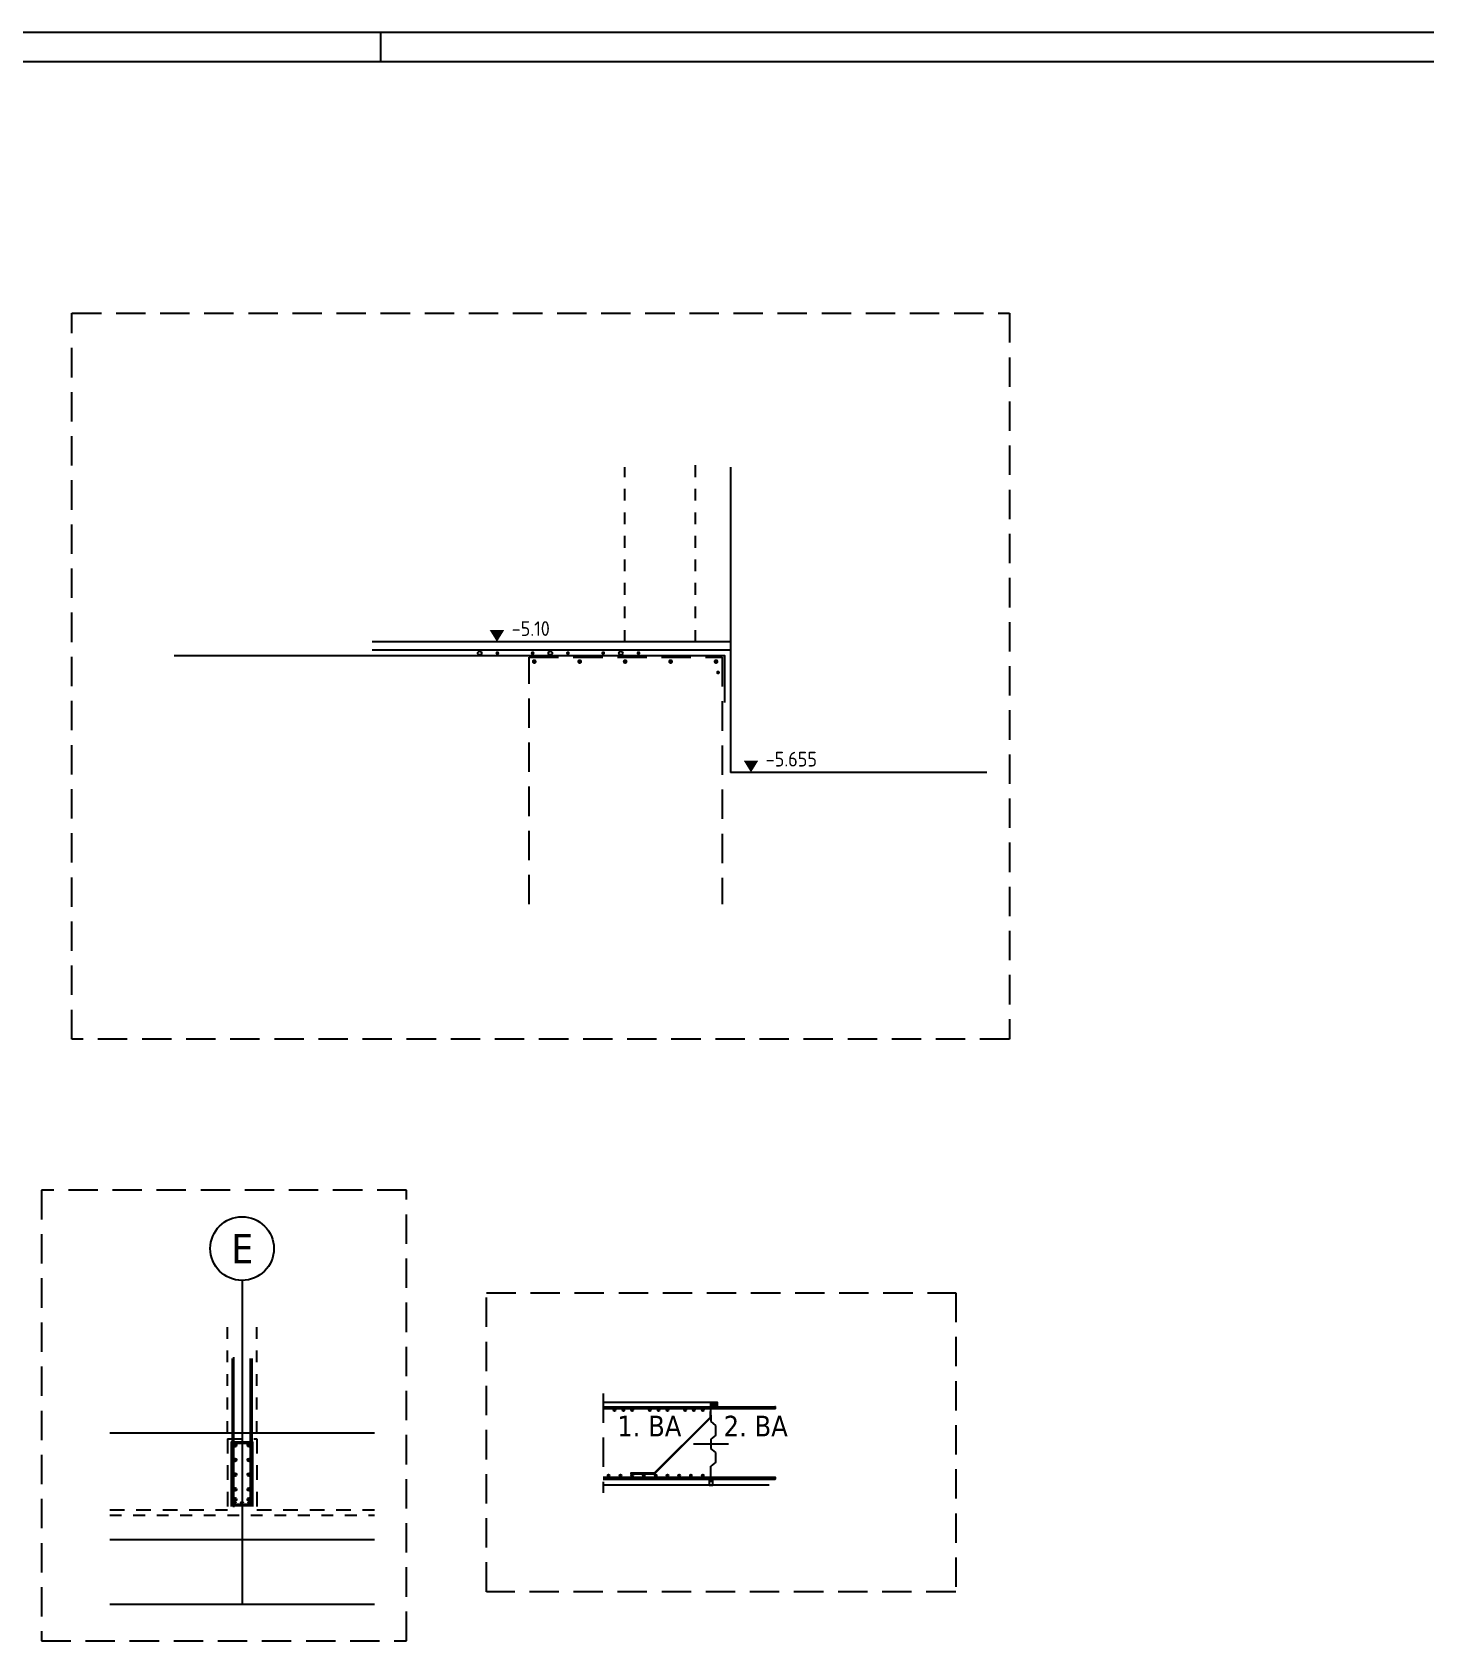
# Model space of a CAD drawing. Extents: x -59 to 99, y -34 to 56.
# Drawn here: x 18.49 to 30.33, y -13.42 to 0.25 of the extents above; entities that cross this region are included whole.
import ezdxf

# ---------------------------------------------------------------- set-up
doc = ezdxf.new("R2010")
doc.units = 0
doc.header["$LTSCALE"] = 0.5
for name, pattern in [('AUSGEZOGEN', [1000.01, 1000, 0.01]), ('DASHED', [0.75, 0.5, -0.25]), ('DOT', [0.175, 0.05, -0.125]), ('GESTRICHELT', [0.75, 0.5, -0.25]), ('HIDDEN', [0.375, 0.25, -0.125]), ('PUNKT', [0.175, 0.05, -0.125]), ('STRICHLINIE', [0.75, 0.5, -0.25]), ('VERDECKT', [0.375, 0.25, -0.125])]:
    doc.linetypes.add(name, pattern=pattern)
for name, color, linetype in [('ACHSEN', 7, 'Continuous'), ('AFB', 7, 'Continuous'), ('AFU', 7, 'Continuous'), ('BETON', 7, 'Continuous'), ('DETAIL', 7, 'Continuous'), ('DRUEBER', 7, 'Continuous'), ('HILFE', 7, 'Continuous'), ('koten', 7, 'Continuous'), ('OBJEKT', 7, 'Continuous'), ('RAHMEN', 7, 'Continuous'), ('RND', 7, 'Continuous'), ('SCHRAFF', 7, 'Continuous'), ('SFP_Achsen', 7, 'Continuous'), ('SFP_Hilfe', 7, 'Continuous'), ('STAHL', 7, 'Continuous'), ('TEXT', 7, 'Continuous'), ('VERDECKT', 7, 'Continuous')]:
    doc.layers.add(name, color=color, linetype=linetype)
doc.layers.add('NOPLOT', color=7, linetype='Continuous', plot=False)
doc.styles.add('helv', font='tahoma.ttf')
doc.styles.add('txt', font='isocp.shx')
doc.linetypes.add('AFU_50L', pattern='A,0.75,["/",Standard,S=0.2,R=0,X=-0.01,Y=-0.1],0.07,["/",Standard,S=0.2,R=0,X=-0.01,Y=-0.1],0.75', length=1.57)
doc.linetypes.add('AFU_50M', pattern='A,0.45,["/",Standard,S=0.2,R=0,X=-0.01,Y=-0.1],0.07,["/",Standard,S=0.2,R=0,X=-0.01,Y=-0.1],0.45', length=0.97)
pattern_1 = [(45, (-16.537976, -5.60562), (-0.02245064, 0.02245064), [])]

# ---------------------------------------------------------------- blocks, each defined once
blk = doc.blocks.new('A0-19-5')
at = {"layer": 'RAHMEN', "color": 5}
blk.add_line((2, 0.5), (137.4, 0.5), dxfattribs=at)
at = {"layer": 'RAHMEN', "color": 7}
blk.add_line((42.9, 0.5), (42.9, 0), dxfattribs=at)
at = {"layer": 'RAHMEN', "color": 7, "linetype": 'Continuous'}
blk.add_line((0, 0), (137.9, 0), dxfattribs=at)
blk = doc.blocks.new('okrd_o')
at = {"layer": 'koten', "color": 7, "linetype": 'Continuous'}
blk.add_solid([(-0.125, 0.202), (0.125, 0.202), (0, 0)], dxfattribs=at)
at = {"layer": 'koten', "style": 'txt'}
blk.add_attdef('OKRD', (0.25, 0.1), '', height=0.25, dxfattribs=at)

msp = doc.modelspace()

# ---------------------------------------------------------------- hatches: boundary and pattern name
at = {"layer": 'SCHRAFF', "linetype": 'AUSGEZOGEN'}
h = msp.add_hatch(dxfattribs=at)
h.set_pattern_fill('ANSI31', color=171, scale=0.01, style=0, double=1)
h.set_pattern_definition(pattern_1)
h.paths.add_polyline_path([(24.80657, -11.43432), (23.34332, -11.43432), (23.34332, -11.45032), (24.80657, -11.45032, 0.76512837), (24.80657, -11.44232, -0.76512837)])
h = msp.add_hatch(dxfattribs=at)
h.set_pattern_fill('ANSI31', color=171, scale=0.01, style=0, double=1)
h.set_pattern_definition(pattern_1)
h.paths.add_polyline_path([(24.80657, -12.03332), (23.34332, -12.03332), (23.34332, -12.04932), (24.80657, -12.04932, 0.76512837), (24.80657, -12.04132, -0.76512837)])

# ---------------------------------------------------------------- linework, layer by layer
at = {"layer": 'ACHSEN', "color": 140, "linetype": 'AUSGEZOGEN'}
msp.add_line((20.27298, -10.35992), (20.27298, -13.11127), dxfattribs=at)
at = {"layer": 'AFB', "color": 5, "linetype": 'AUSGEZOGEN'}
msp.add_line((24.11024, -11.74932), (24.41024, -11.74932), dxfattribs=at)
at = {"layer": 'AFU', "color": 8, "linetype": 'AFU_50L'}
for p, q in [((24.42744, -3.44824), (24.42744, -6.04188)), ((24.42744, -4.93188), (21.3797, -4.93188)), ((26.60446, -6.04188), (24.42744, -6.04188))]:
    msp.add_line(p, q, dxfattribs=at)
at = {"layer": 'AFU', "color": 8, "linetype": 'AFU_50M'}
for p, q in [((19.14798, -11.65627), (21.39798, -11.65627)), ((19.14798, -12.56127), (21.39798, -12.56127))]:
    msp.add_line(p, q, dxfattribs=at)
at = {"layer": 'BETON', "color": 6, "linetype": 'AUSGEZOGEN'}
for p, q in [((24.26024, -11.39932), (23.34332, -11.39932)), ((24.75379, -12.09932), (23.34332, -12.09932)), ((19.14798, -13.11127), (21.39798, -13.11127))]:
    msp.add_line(p, q, dxfattribs=at)
at = {"layer": 'DETAIL', "color": 102, "linetype": 'STRICHLINIE'}
for points in [[(18.82651, -8.30911), (18.82651, -2.13895), (26.79741, -2.13895), (26.79741, -8.30911)], [(18.56691, -9.59239), (18.56691, -13.42373), (21.67118, -13.42373), (21.67118, -9.59239)], [(22.35029, -13.00611), (22.35029, -10.4652), (26.34089, -10.4652), (26.34089, -13.00611)]]:
    msp.add_lwpolyline(points, close=True, dxfattribs=at)
at = {"layer": 'DRUEBER', "color": 7, "linetype": 'PUNKT'}
for p, q in [((24.12744, -4.93188), (24.12744, -3.4097)), ((23.52744, -4.93188), (23.52744, -3.44824)), ((19.14798, -11.65627), (20.14798, -11.65627)), ((20.39798, -11.65627), (21.39798, -11.65627))]:
    msp.add_line(p, q, dxfattribs=at)
at = {"layer": 'DRUEBER', "color": 7, "linetype": 'DOT'}
for p, q in [((20.14798, -11.65627), (20.14798, -10.70627)), ((20.39798, -11.65627), (20.39798, -10.70627))]:
    msp.add_line(p, q, dxfattribs=at)
at = {"layer": 'DRUEBER', "color": 102, "linetype": 'DOT'}
msp.add_line((19.14798, -12.35627), (21.39798, -12.35627), dxfattribs=at)
at = {"layer": 'HILFE', "color": 102, "linetype": 'AUSGEZOGEN'}
for p, q in [((20.19998, -11.01227), (20.19998, -12.28857)), ((24.26024, -11.39932), (24.31524, -11.43432)), ((24.31524, -11.39932), (24.26024, -11.43432)), ((24.26024, -11.43432), (24.26024, -11.39932)), ((24.26026, -11.56005), (24.26025, -11.45032)), ((24.30025, -11.59468), (24.26026, -11.56005)), ((24.30025, -11.67468), (24.30025, -11.59468)), ((24.30025, -11.67468), (24.26024, -11.70932)), ((24.26024, -11.70932), (24.26024, -11.78932)), ((24.30024, -11.82396), (24.26024, -11.78932)), ((24.30024, -11.90396), (24.30024, -11.82396)), ((24.30024, -11.90396), (24.26023, -11.93861)), ((24.26024, -12.03332), (24.26023, -11.93861)), ((24.26023, -12.06754), (24.26023, -12.06754)), ((24.26025, -12.07472), (24.26024, -12.04932))]:
    msp.add_line(p, q, dxfattribs=at)
for points in [[(20.18798, -11.02427), (20.18798, -12.27427), (20.35798, -12.27427), (20.35798, -11.02427)], [(20.19998, -11.02427), (20.19998, -12.26227), (20.34598, -12.26227), (20.34598, -11.02427)]]:
    msp.add_lwpolyline(points, dxfattribs=at)
for centre in [(20.21298, -11.76127), (20.33298, -11.76127), (20.21298, -11.88627), (20.33298, -11.88627), (20.21298, -12.01127), (20.33298, -12.01127), (20.21298, -12.13627), (20.33298, -12.13627), (20.21298, -12.22127), (20.33298, -12.22127)]:
    msp.add_circle(centre, 0.0135, dxfattribs=at)
for centre, start, end in [((24.80765, -11.43832), 105.158744, 254.841256), ((24.80548, -11.43832), 285.158744, 74.841256), ((24.80548, -11.44632), 285.158744, 74.841256), ((24.80765, -12.03732), 105.158744, 254.841256), ((24.80548, -12.03732), 285.158744, 74.841256), ((24.80548, -12.04532), 285.158744, 74.841256)]:
    msp.add_arc(centre, 0.00414, start, end, dxfattribs=at)
at = {"layer": 'NOPLOT', "color": 191, "linetype": 'Continuous'}
msp.add_line((24.42744, -5.00188), (21.3797, -5.00188), dxfattribs=at)
at = {"layer": 'NOPLOT', "color": 191, "linetype": 'AUSGEZOGEN'}
for points in [[(20.18298, -12.28127), (20.18298, -11.73127), (20.36298, -11.73127), (20.36298, -12.28127)], [(20.19498, -12.28127), (20.19498, -11.74327), (20.35098, -11.74327), (20.35098, -12.28127)]]:
    msp.add_lwpolyline(points, dxfattribs=at)
at = {"layer": 'OBJEKT', "color": 7, "linetype": 'AUSGEZOGEN'}
for points in [[(24.26024, -11.43432), (24.31524, -11.43432), (24.31524, -11.39932), (24.26024, -11.39932)], [(24.24525, -12.09932), (24.27525, -12.09932), (24.27525, -12.04932), (24.24525, -12.04932)]]:
    msp.add_lwpolyline(points, close=True, dxfattribs=at)
at = {"layer": 'RND', "color": 1, "linetype": 'AUSGEZOGEN'}
msp.add_lwpolyline([(19.69697, -5.04908), (24.37554, -5.04908), (24.37554, -5.44908)], dxfattribs=at)
at = {"layer": 'RND', "color": 7, "linetype": 'AUSGEZOGEN'}
for points, const_width in [([(22.43583, -5.02779, 1), (22.45183, -5.02779, 1)], 0.016), ([(22.73583, -5.02779, 1), (22.75183, -5.02779, 1)], 0.016), ([(23.03583, -5.02779, 1), (23.05183, -5.02779, 1)], 0.016), ([(23.33583, -5.02779, 1), (23.35183, -5.02779, 1)], 0.016), ([(23.63583, -5.02779, 1), (23.65183, -5.02779, 1)], 0.016), ([(22.74743, -5.09992, 1), (22.76743, -5.09992, 1)], 0.02), ([(23.1339, -5.09992, 1), (23.1539, -5.09992, 1)], 0.02), ([(23.52037, -5.09992, 1), (23.54037, -5.09992, 1)], 0.02), ([(23.90684, -5.09992, 1), (23.92684, -5.09992, 1)], 0.02), ([(24.29332, -5.09992, 1), (24.31332, -5.09992, 1)], 0.02), ([(24.31223, -5.19259, 1), (24.32823, -5.19259, 1)], 0.016), ([(20.20798, -11.76127, 1), (20.21798, -11.76127, 1)], 0.01), ([(20.32798, -11.76127, 1), (20.33798, -11.76127, 1)], 0.01), ([(20.20798, -11.88627, 1), (20.21798, -11.88627, 1)], 0.01), ([(20.32798, -11.88627, 1), (20.33798, -11.88627, 1)], 0.01), ([(20.20798, -12.01127, 1), (20.21798, -12.01127, 1)], 0.01), ([(20.32798, -12.01127, 1), (20.33798, -12.01127, 1)], 0.01), ([(20.20798, -12.13627, 1), (20.21798, -12.13627, 1)], 0.01), ([(20.32798, -12.13627, 1), (20.33798, -12.13627, 1)], 0.01), ([(20.20798, -12.22127, 1), (20.21798, -12.22127, 1)], 0.01), ([(20.32798, -12.22127, 1), (20.33798, -12.22127, 1)], 0.01)]:
    msp.add_lwpolyline(points, format="xyb", close=True, dxfattribs=dict(at, const_width=const_width))
at = {"layer": 'RND', "color": 7, "linetype": 'GESTRICHELT'}
msp.add_lwpolyline([(22.71436, -7.16286), (22.71436, -5.06286), (24.35436, -5.06286), (24.35436, -7.16286)], dxfattribs=at)
at = {"layer": 'RND', "color": 7, "linetype": 'AUSGEZOGEN'}
for points in [[(23.34332, -11.43432), (24.80657, -11.43432)], [(23.34332, -11.45032), (24.80657, -11.45032)], [(23.34332, -12.03332), (24.80657, -12.03332)], [(23.34332, -12.04932), (24.80657, -12.04932)]]:
    msp.add_lwpolyline(points, dxfattribs=at)
for centre, radius in [((22.29383, -5.02779), 0.016), ((22.89383, -5.02779), 0.016), ((23.49383, -5.02779), 0.016), ((23.44001, -11.46363), 0.008), ((23.51501, -11.46363), 0.008), ((23.59001, -11.46363), 0.008), ((23.74001, -11.46363), 0.008), ((23.81501, -11.46363), 0.008), ((23.89001, -11.46363), 0.008), ((24.04001, -11.46363), 0.008), ((24.11501, -11.46363), 0.008), ((24.19001, -11.46363), 0.008), ((23.39001, -12.0182), 0.008), ((23.49001, -12.0182), 0.008), ((23.59001, -12.0182), 0.008), ((23.69001, -12.0182), 0.008), ((23.79001, -12.0182), 0.008), ((23.89001, -12.0182), 0.008), ((23.99001, -12.0182), 0.008), ((24.09001, -12.0182), 0.008), ((24.19001, -12.0182), 0.008), ((20.20998, -12.25227), 0.01), ((20.27298, -12.25227), 0.01), ((20.33598, -12.25227), 0.01)]:
    msp.add_circle(centre, radius, dxfattribs=at)
at = {"layer": 'SFP_Achsen', "color": 7, "linetype": 'AUSGEZOGEN'}
msp.add_circle((20.27298, -10.08944), 0.27048, dxfattribs=at)
at = {"layer": 'SFP_Hilfe', "color": 102, "linetype": 'DASHED'}
msp.add_line((23.34332, -11.32114), (23.34332, -12.16499), dxfattribs=at)
at = {"layer": 'STAHL', "color": 102, "linetype": 'AUSGEZOGEN'}
msp.add_lwpolyline([(23.77758, -11.99925), (23.57965, -11.99925), (23.57965, -12.00425), (23.77965, -12.00425), (24.25747, -11.52643), (24.25747, -11.47643), (24.25247, -11.47643), (24.25247, -11.52436)], close=True, dxfattribs=at)
at = {"layer": 'VERDECKT', "color": 7, "linetype": 'VERDECKT'}
for p, q in [((20.14798, -11.70627), (20.39798, -11.70627)), ((19.14798, -12.31127), (20.14798, -12.31127)), ((20.39798, -12.31127), (21.39798, -12.31127))]:
    msp.add_line(p, q, dxfattribs=at)
at = {"layer": 'VERDECKT', "color": 7, "linetype": 'HIDDEN'}
for p, q in [((20.14798, -11.70627), (20.14798, -12.31127)), ((20.39798, -11.70627), (20.39798, -12.31127))]:
    msp.add_line(p, q, dxfattribs=at)

# ---------------------------------------------------------------- block references
at = {"layer": 'koten', "color": 7, "linetype": 'AUSGEZOGEN', "xscale": 0.5, "yscale": 0.5, "zscale": 0.5}
for p, values in [((22.44033, -4.93188), {'OKRD': '-5.10'}), ((24.60035, -6.04188), {'OKRD': '-5.655'})]:
    msp.add_blockref('okrd_o', p, dxfattribs=at).add_auto_attribs(values)
at = {"layer": 'RAHMEN', "color": 1, "linetype": 'AUSGEZOGEN', "xscale": 0.5, "yscale": 0.5, "zscale": 0.5}
msp.add_blockref('A0-19-5', (0, 0), dxfattribs=at)

# ---------------------------------------------------------------- texts
at = {"layer": 'SFP_Achsen', "color": 6, "linetype": 'AUSGEZOGEN', "style": 'helv'}
msp.add_text('E', height=0.25, dxfattribs=at).set_placement((20.18236, -10.21565))
at = {"layer": 'TEXT', "color": 1, "linetype": 'AUSGEZOGEN', "style": 'helv'}
for s, p in [('1. BA', (23.46326, -11.68567)), ('2. BA', (24.36763, -11.68567))]:
    msp.add_text(s, height=0.175, dxfattribs=at).set_placement(p)

doc.saveas('drawing.dxf')
